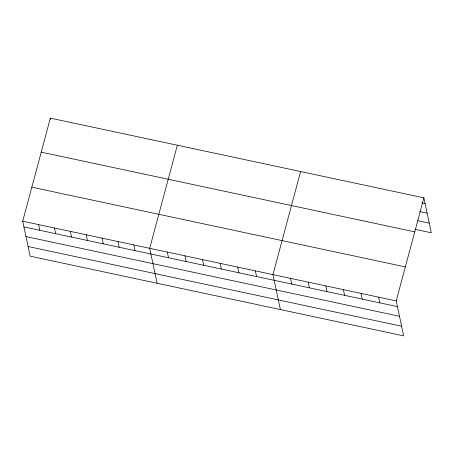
<?xml version="1.0" encoding="UTF-8"?>
<svg xmlns="http://www.w3.org/2000/svg" width="454" height="454" viewBox="0 0 454 454"><rect width="100%" height="100%" fill="white"/><g stroke="black" fill="none" stroke-linecap="round" stroke-linejoin="round"><path stroke-width="0.68" d="M423.871 197.836L396.217 300.923L403.646 335.869L30.129 256.164L22.7 221.217L50.354 118.131L423.871 197.836L431.3 232.783L415.047 229.315M177.349 145.229L149.695 248.315L157.124 283.262M300.61 171.533L272.956 274.619L280.385 309.566M421.698 202.813L425.086 203.534M419.683 211.598L427.135 213.187M417.737 220.672L429.251 223.13M41.229 152.152L414.746 231.858M31.825 187.201L405.343 266.907M22.7 221.217L396.217 300.923M23.909 226.915L397.432 306.62M25.963 236.568L399.48 316.273M28.074 246.511L401.597 326.216M378.608 297.166L379.822 302.863M360.998 293.409L362.213 299.107M343.394 289.652L344.603 295.35M325.785 285.895L326.994 291.593M308.175 282.133L309.384 287.836M290.566 278.376L291.774 284.073M255.347 270.862L256.561 276.56M237.737 267.105L238.952 272.803M220.133 263.348L221.342 269.046M202.524 259.592L203.732 265.289M184.914 255.835L186.123 261.532M167.305 252.078L168.513 257.776M133.822 244.927L135.031 250.631M117.949 241.545L119.158 247.243M102.071 238.157L103.285 243.855M86.198 234.769L87.412 240.467M50.354 118.131L50.621 119.396M70.325 231.381L71.533 237.079M54.452 227.993L55.66 233.691M38.573 224.605L39.787 230.303"/></g></svg>
